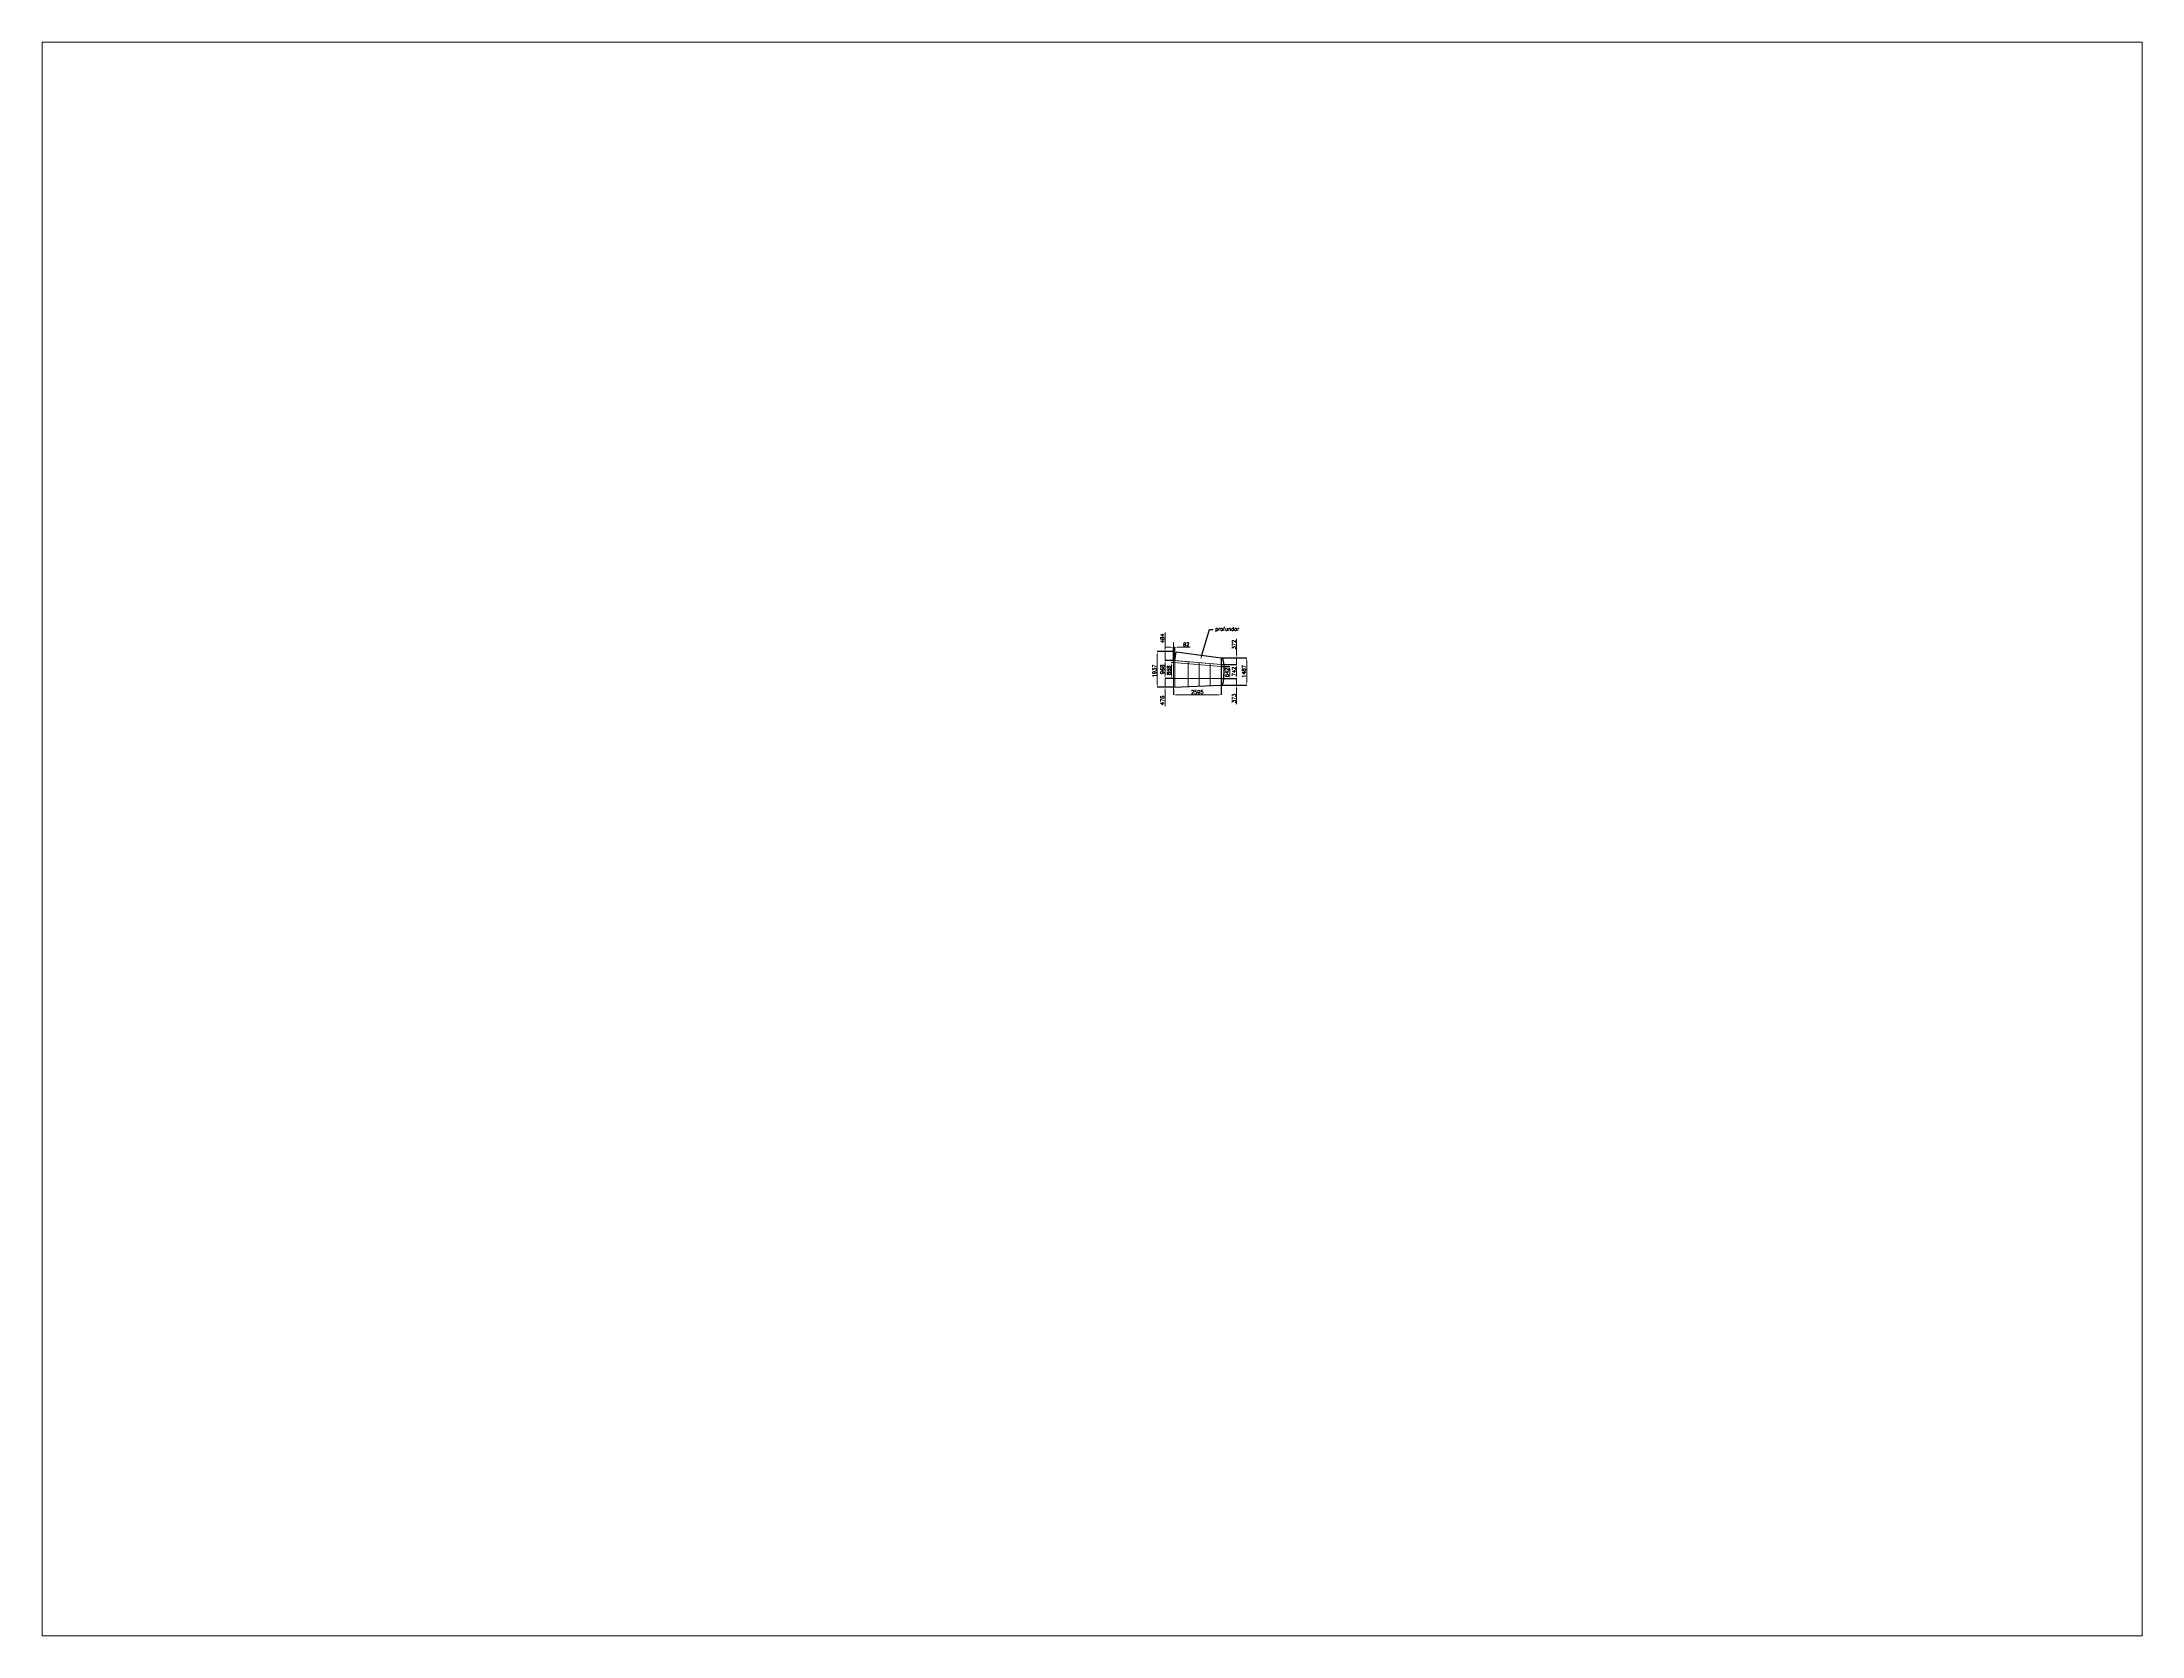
# Paper-space layout 'Layout1' of a CAD drawing. Header units: millimetres. Extents: x 26 to 231, y 20 to 176.
# The model-space entities are those that its viewports show. They can reach past a viewport. Long polylines and large blocks are cut down to what shows.
import ezdxf
from ezdxf import colors
from ezdxf.entities.mleader import LeaderData, LeaderLine
from ezdxf.math import Vec2, Vec3

# ---------------------------------------------------------------- set-up
doc = ezdxf.new("R2010")
doc.units = ezdxf.units.MM
doc.linetypes.add('CENTER', pattern=[10.16, 6.35, -1.27, 1.27, -1.27])
doc.layers.get('0').update_dxf_attribs({"lineweight": 20})
doc.layers.add('cotas', color=7, linetype='Continuous', lineweight=9)
doc.styles.get("Standard").update_dxf_attribs({"font": 'txt.shx', "height": 200})
doc.dimstyles.new('ISO-25', dxfattribs={"dimtxt": 200, "dimasz": 200, "dimexe": 0.5, "dimexo": 0.5, "dimgap": 50, "dimtad": 1, "dimdec": 0, "dimtxsty": 'Standard', "dimcen": 2.5, "dimadec": 0, "dimazin": 0, "dimtfac": 1, "dimtdec": 0, "dimtmove": 0, "dimatfit": 3, "dimfxl": 1, "dimlwd": 5, "dimarcsym": 0})

# ---------------------------------------------------------------- blocks, each defined once
blk = doc.blocks.new('*D28')
at = {"color": 0, "lineweight": -2, "transparency": 16777216}
for p, q in [((763, 1940), (-111, 1940)), ((763, 3), (-111, 3))]:
    blk.add_line(p, q, dxfattribs=at)
at = {"color": 0, "lineweight": 5, "transparency": 16777216}
blk.add_line((-110, 1740), (-110, 203), dxfattribs=at)
at = {"color": 0, "transparency": 16777216}
for points in [[(-144, 1740), (-77, 1740), (-110, 1940)], [(-144, 203), (-77, 203), (-110, 3)]]:
    blk.add_solid(points, dxfattribs=at)
at = {"color": 0, "transparency": 16777216, "insert": (-260, 889), "char_height": 200, "attachment_point": 5, "rotation": 90}
blk.add_mtext('1937', dxfattribs=at)
blk = doc.blocks.new('*D29')
at = {"color": 0, "lineweight": 5, "transparency": 16777216}
for p, q in [((313, 2140), (313, 2973)), ((313, 1456), (313, 1940)), ((313, 1256), (313, 1056))]:
    blk.add_line(p, q, dxfattribs=at)
at = {"color": 0, "lineweight": -2, "transparency": 16777216}
for p, q in [((613, 1940), (313, 1940)), ((613, 1456), (313, 1456))]:
    blk.add_line(p, q, dxfattribs=at)
at = {"color": 0, "transparency": 16777216}
for points in [[(280, 2140), (346, 2140), (313, 1940)], [(280, 1256), (346, 1256), (313, 1456)]]:
    blk.add_solid(points, dxfattribs=at)
at = {"color": 0, "transparency": 16777216, "insert": (163, 2656), "char_height": 200, "attachment_point": 5, "rotation": 90}
blk.add_mtext('484', dxfattribs=at)
blk = doc.blocks.new('*D30')
at = {"layer": 'cotas', "color": 0, "lineweight": -2, "transparency": 16777216}
for p, q in [((3358, 378), (3358, -411)), ((763, -128), (763, -411))]:
    blk.add_line(p, q, dxfattribs=at)
at = {"layer": 'cotas', "color": 0, "lineweight": 5, "transparency": 16777216}
blk.add_line((963, -411), (3158, -411), dxfattribs=at)
at = {"layer": 'cotas', "color": 0, "transparency": 16777216}
for points in [[(963, -377), (963, -444), (763, -411)], [(3158, -377), (3158, -444), (3358, -411)]]:
    blk.add_solid(points, dxfattribs=at)
at = {"layer": 'cotas', "color": 0, "transparency": 16777216, "insert": (2061, -261), "char_height": 200, "attachment_point": 5}
blk.add_mtext('2595', dxfattribs=at)
blk = doc.blocks.new('*D31')
at = {"layer": 'cotas', "color": 0, "lineweight": 5, "transparency": 16777216}
for p, q in [((312, 687), (312, 887)), ((312, 487), (312, 12)), ((312, -188), (312, -1025))]:
    blk.add_line(p, q, dxfattribs=at)
at = {"layer": 'cotas', "color": 0, "lineweight": -2, "transparency": 16777216}
for p, q in [((613, 487), (312, 487)), ((613, 12), (312, 12))]:
    blk.add_line(p, q, dxfattribs=at)
at = {"layer": 'cotas', "color": 0, "transparency": 16777216}
for points in [[(279, 687), (345, 687), (312, 487)], [(279, -188), (345, -188), (312, 12)]]:
    blk.add_solid(points, dxfattribs=at)
at = {"layer": 'cotas', "color": 0, "transparency": 16777216, "insert": (162, -708), "char_height": 200, "attachment_point": 5, "rotation": 90}
blk.add_mtext('476', dxfattribs=at)
blk = doc.blocks.new('*D32')
at = {"layer": 'cotas', "color": 0, "lineweight": -2, "transparency": 16777216}
for p, q in [((3654, 1230), (4195, 1230)), ((3654, 487), (4195, 487))]:
    blk.add_line(p, q, dxfattribs=at)
at = {"layer": 'cotas', "color": 0, "lineweight": 5, "transparency": 16777216}
blk.add_line((4195, 1030), (4195, 687), dxfattribs=at)
at = {"layer": 'cotas', "color": 0, "transparency": 16777216}
for points in [[(4161, 1030), (4228, 1030), (4195, 1230)], [(4161, 687), (4228, 687), (4195, 487)]]:
    blk.add_solid(points, dxfattribs=at)
at = {"layer": 'cotas', "color": 0, "transparency": 16777216, "insert": (4045, 859), "char_height": 200, "attachment_point": 5, "rotation": 90}
blk.add_mtext('742', dxfattribs=at)
blk = doc.blocks.new('*D33')
at = {"layer": 'cotas', "color": 0, "lineweight": -2, "transparency": 16777216}
for p, q in [((3359, 487), (4196, 487)), ((3661, 115), (4196, 115))]:
    blk.add_line(p, q, dxfattribs=at)
at = {"layer": 'cotas', "color": 0, "lineweight": 5, "transparency": 16777216}
for p, q in [((4195, 687), (4195, 887)), ((4195, 487), (4195, 115)), ((4195, -85), (4195, -919))]:
    blk.add_line(p, q, dxfattribs=at)
at = {"layer": 'cotas', "color": 0, "transparency": 16777216}
for points in [[(4162, 687), (4228, 687), (4195, 487)], [(4162, -85), (4228, -85), (4195, 115)]]:
    blk.add_solid(points, dxfattribs=at)
at = {"layer": 'cotas', "color": 0, "transparency": 16777216, "insert": (4045, -602), "char_height": 200, "attachment_point": 5, "rotation": 90}
blk.add_mtext('373', dxfattribs=at)
blk = doc.blocks.new('*D34')
at = {"layer": 'cotas', "color": 0, "lineweight": 5, "transparency": 16777216}
for p, q in [((4195, 1802), (4195, 2635)), ((4195, 1230), (4195, 1602)), ((4195, 1030), (4195, 830))]:
    blk.add_line(p, q, dxfattribs=at)
at = {"layer": 'cotas', "color": 0, "lineweight": -2, "transparency": 16777216}
for p, q in [((3359, 1230), (4196, 1230)), ((3654, 1602), (4196, 1602))]:
    blk.add_line(p, q, dxfattribs=at)
at = {"layer": 'cotas', "color": 0, "transparency": 16777216}
for points in [[(4162, 1802), (4228, 1802), (4195, 1602)], [(4162, 1030), (4228, 1030), (4195, 1230)]]:
    blk.add_solid(points, dxfattribs=at)
at = {"layer": 'cotas', "color": 0, "transparency": 16777216, "insert": (4045, 2318), "char_height": 200, "attachment_point": 5, "rotation": 90}
blk.add_mtext('372', dxfattribs=at)
blk = doc.blocks.new('*D35')
at = {"layer": 'cotas', "color": 0, "lineweight": -2, "transparency": 16777216}
for p, q in [((3359, 1602), (4741, 1602)), ((3359, 114), (4741, 114))]:
    blk.add_line(p, q, dxfattribs=at)
at = {"layer": 'cotas', "color": 0, "lineweight": 5, "transparency": 16777216}
blk.add_line((4740, 314), (4740, 1402), dxfattribs=at)
at = {"layer": 'cotas', "color": 0, "transparency": 16777216}
for points in [[(4707, 1402), (4774, 1402), (4740, 1602)], [(4707, 314), (4774, 314), (4740, 114)]]:
    blk.add_solid(points, dxfattribs=at)
at = {"layer": 'cotas', "color": 0, "transparency": 16777216, "insert": (4590, 858), "char_height": 200, "attachment_point": 5, "rotation": 90}
blk.add_mtext('1487', dxfattribs=at)
blk = doc.blocks.new('*D36')
at = {"layer": 'cotas', "color": 0, "lineweight": 5, "transparency": 16777216}
for p, q in [((563, 2175), (363, 2175)), ((763, 2175), (845, 2175)), ((1045, 2175), (1678, 2175))]:
    blk.add_line(p, q, dxfattribs=at)
at = {"layer": 'cotas', "color": 0, "lineweight": -2, "transparency": 16777216}
for p, q in [((763, 1456), (763, 2176)), ((845, 1456), (845, 2176))]:
    blk.add_line(p, q, dxfattribs=at)
at = {"layer": 'cotas', "color": 0, "transparency": 16777216}
for points in [[(563, 2209), (563, 2142), (763, 2175)], [(1045, 2209), (1045, 2142), (845, 2175)]]:
    blk.add_solid(points, dxfattribs=at)
at = {"layer": 'cotas', "color": 0, "transparency": 16777216, "insert": (1461, 2325), "char_height": 200, "attachment_point": 5}
blk.add_mtext('82', dxfattribs=at)
blk = doc.blocks.new('*D37')
at = {"layer": 'cotas', "color": 0, "lineweight": -2, "transparency": 16777216}
for p, q in [((763, 1456), (312, 1456)), ((763, 487), (312, 487))]:
    blk.add_line(p, q, dxfattribs=at)
at = {"layer": 'cotas', "color": 0, "lineweight": 5, "transparency": 16777216}
blk.add_line((313, 1256), (313, 687), dxfattribs=at)
at = {"layer": 'cotas', "color": 0, "transparency": 16777216}
for points in [[(279, 1256), (346, 1256), (313, 1456)], [(279, 687), (346, 687), (313, 487)]]:
    blk.add_solid(points, dxfattribs=at)
at = {"layer": 'cotas', "color": 0, "transparency": 16777216, "insert": (163, 972), "char_height": 200, "attachment_point": 5, "rotation": 90}
blk.add_mtext('968', dxfattribs=at)
blk = doc.blocks.new('*D38')
at = {"layer": 'cotas', "color": 0, "lineweight": -2, "transparency": 16777216}
for p, q in [((763, 1355), (670, 1355)), ((763, 487), (670, 487))]:
    blk.add_line(p, q, dxfattribs=at)
at = {"layer": 'cotas', "color": 0, "lineweight": 5, "transparency": 16777216}
blk.add_line((671, 1155), (671, 687), dxfattribs=at)
at = {"layer": 'cotas', "color": 0, "transparency": 16777216}
for points in [[(637, 1155), (704, 1155), (671, 1355)], [(637, 687), (704, 687), (671, 487)]]:
    blk.add_solid(points, dxfattribs=at)
at = {"layer": 'cotas', "color": 0, "transparency": 16777216, "insert": (521, 921), "char_height": 200, "attachment_point": 5, "rotation": 90}
blk.add_mtext('868', dxfattribs=at)
blk = doc.blocks.new('*D39')
at = {"layer": 'cotas', "color": 0, "lineweight": -2, "transparency": 16777216}
for p, q in [((3359, 1129), (3820, 1129)), ((3359, 487), (3820, 487))]:
    blk.add_line(p, q, dxfattribs=at)
at = {"layer": 'cotas', "color": 0, "lineweight": 5, "transparency": 16777216}
blk.add_line((3820, 929), (3820, 687), dxfattribs=at)
at = {"layer": 'cotas', "color": 0, "transparency": 16777216}
for points in [[(3786, 929), (3853, 929), (3820, 1129)], [(3786, 687), (3853, 687), (3820, 487)]]:
    blk.add_solid(points, dxfattribs=at)
at = {"layer": 'cotas', "color": 0, "transparency": 16777216, "insert": (3670, 808), "char_height": 200, "attachment_point": 5, "rotation": 90}
blk.add_mtext('642', dxfattribs=at)

msp = doc.modelspace()

# ---------------------------------------------------------------- linework, layer by layer
msp.add_line((844.8, 1448.6), (3358.2, 1229.8))
at = {"color": 7, "linetype": 'Continuous', "lineweight": 25}
for p, q in [((906.8, 1921.1), (3358.2, 1601.6)), ((3358.2, 1601.6), (3358.2, 114.2)), ((3508, 696.6), (3508.2, 733.6))]:
    msp.add_line(p, q, dxfattribs=at)
at = {"color": 7, "linetype": 'Continuous', "lineweight": 25, "flags": 128}
msp.add_lwpolyline([(763.2, 3.2), (2060.7, 58.7), (3358.2, 114.2)], dxfattribs=at)
at = {"color": 7, "linetype": 'Continuous', "lineweight": 25}
for points, knots in [([(3358.2, 1601.6), (3360.6, 1601.5), (3365.6, 1601.3), (3372.9, 1599.6), (3380, 1596.8), (3386.9, 1593), (3393.6, 1588), (3400, 1582), (3406.3, 1574.9), (3412.4, 1566.7), (3418.3, 1557.5), (3424.1, 1546.9), (3429.8, 1535.1), (3435.4, 1521.8), (3440.8, 1507.3), (3446, 1491.7), (3451, 1474.9), (3455.7, 1457.1), (3460.2, 1438.2), (3464.4, 1418.1), (3468.6, 1396.8), (3472.5, 1374.1), (3476.3, 1350), (3479.8, 1324.7), (3483.1, 1298.3), (3486.3, 1270.6), (3489.2, 1241.7), (3491.9, 1211.6), (3494.4, 1180.3), (3496.7, 1147.8), (3498.8, 1114), (3500.7, 1079.1), (3502.3, 1042.9), (3503.8, 1005.6), (3505, 968.1), (3506, 930.6), (3506.8, 893.2), (3507.4, 854.8), (3507.8, 815.3), (3508.1, 774.8), (3508.1, 747.5), (3508.2, 733.6)], [0, 0, 0, 0, 0.008130026, 0.016231881, 0.024483939, 0.0330552, 0.042096783, 0.051737718, 0.062084633, 0.073223905, 0.08522481, 0.098142774, 0.112795264, 0.128556935, 0.145461276, 0.163535429, 0.182801588, 0.202901739, 0.224183857, 0.246660131, 0.270340908, 0.295755753, 0.322442049, 0.350406772, 0.379655981, 0.410194973, 0.442028399, 0.475160366, 0.509594515, 0.545334091, 0.582381994, 0.620740829, 0.660412942, 0.701400453, 0.743705285, 0.78364345, 0.824691234, 0.866849772, 0.910120111, 0.954503221, 1, 1, 1, 1]), ([(3358.2, 114.2), (3360.3, 114.2), (3364.4, 114.3), (3370.1, 115.1), (3375.4, 116.3), (3380.4, 117.8), (3384.7, 119.5), (3388.2, 121.1), (3391.1, 122.6), (3393.9, 124.2), (3396.5, 125.8), (3401, 128.9), (3407.1, 133.9), (3414.5, 141.2), (3421.4, 149.5), (3427.9, 158.7), (3434.2, 168.8), (3440.1, 179.9), (3445.7, 191.8), (3451, 204.5), (3456.6, 219.7), (3462.3, 237.5), (3468, 257.9), (3473.1, 279.3), (3477.8, 301.6), (3481.8, 323), (3485.1, 343.2), (3487.9, 362.1), (3490.4, 381.4), (3492.7, 400.7), (3494.8, 419.7), (3496.5, 437.9), (3498.1, 455.1), (3499.4, 471.1), (3500.4, 485), (3501.2, 496.7), (3501.8, 506.5), (3502.4, 515.3), (3502.8, 523.3), (3503.3, 530.8), (3503.7, 538.5), (3504.1, 546.8), (3504.5, 556), (3504.9, 566), (3505.4, 576.9), (3505.8, 587.7), (3506.1, 598.4), (3506.4, 608.6), (3506.7, 618.6), (3507, 628), (3507.1, 636.1), (3507.3, 642.9), (3507.4, 648.6), (3507.5, 653.8), (3507.6, 658.8), (3507.6, 663.7), (3507.7, 668.8), (3507.8, 674.5), (3507.9, 680.8), (3507.9, 687.8), (3508, 694.8), (3508, 700.6), (3508.1, 705.1), (3508.1, 708.3), (3508.1, 711.3), (3508.1, 714.2), (3508.1, 716.8), (3508.1, 718.4), (3508.1, 719)], [0, 0, 0, 0, 0.009787131, 0.018502633, 0.026234746, 0.034808388, 0.041879528, 0.047440243, 0.05222425, 0.057018192, 0.061828905, 0.066662399, 0.081891948, 0.097515282, 0.11382732, 0.130998658, 0.149084188, 0.168117675, 0.188116185, 0.209083719, 0.231014099, 0.261892713, 0.294176681, 0.327741193, 0.36245548, 0.398183942, 0.426877612, 0.456043184, 0.485611323, 0.515491677, 0.544940233, 0.572864782, 0.599143416, 0.623612057, 0.646124408, 0.662355255, 0.677241866, 0.690733777, 0.702786025, 0.713693928, 0.725150941, 0.737831811, 0.751765705, 0.766984515, 0.783522862, 0.801418071, 0.816422674, 0.83228078, 0.847737864, 0.862053942, 0.875187816, 0.884655315, 0.893357664, 0.901271761, 0.908394252, 0.915965482, 0.923445222, 0.932004022, 0.941659605, 0.952439712, 0.963654258, 0.97370543, 0.979058247, 0.983989808, 0.988500496, 0.99258964, 0.997301158, 1, 1, 1, 1])]:
    msp.add_open_spline(points, degree=3, knots=knots, dxfattribs=at)
at = {"layer": 'cotas', "linetype": 'CENTER', "ltscale": 50}
msp.add_line((763.2, 2445.8), (763.2, -340), dxfattribs=at)
at = {"layer": 'cotas'}
for p, q in [((3358.2, 1229.8), (763.2, 1455.7)), ((3358.2, 1129.4), (763.2, 1355.3)), ((906.8, 1921.1), (844.8, 1448.6)), ((844.8, 1448.6), (844.8, 6.7)), ((1558.2, 1386.4), (1558.2, 37.2)), ((2158.2, 1334.2), (2158.2, 62.9)), ((2758.2, 1282), (2758.2, 88.5)), ((763.2, 487.3), (3358.2, 487.3))]:
    msp.add_line(p, q, dxfattribs=at)

# ---------------------------------------------------------------- dimensions: what is measured, and where the dimension line sits
for base, p1, p2, picture, middle in [((313.2, 1939.8), (613.2, 1455.7), (613.2, 1939.8), '*D29', (313.2, 2656.5)), ((-110.3, 3.2), (763.2, 1939.8), (763.2, 3.2), '*D28', (-110.3, 889.1))]:
    dim = msp.add_linear_dim(base=base, p1=p1, p2=p2, angle=90, dimstyle='ISO-25')
    dim.commit()
    dim.dimension.update_dxf_attribs({"geometry": picture, "text_midpoint": middle, "dimtype": 160})
for base, p1, p2, picture, middle in [((844.8, 2175.3), (763.2, 1455.7), (844.8, 1455.7), '*D36', (1461.4, 2325.3)), ((3358.2, -410.5), (763.2, -127.8), (3358.2, 378.2), '*D30', (2060.7, -260.5))]:
    dim = msp.add_linear_dim(base=base, p1=p1, p2=p2, dimstyle='ISO-25', dxfattribs=at)
    dim.commit()
    dim.dimension.update_dxf_attribs({"geometry": picture, "text_midpoint": middle})
for base, p1, p2, picture, middle in [((4195.1, 1601.6), (3358.2, 1229.8), (3653.2, 1601.6), '*D34', (4195.1, 2318.3)), ((312.2, 487.3), (613.2, 11.5), (613.2, 487.3), '*D31', (312.2, -707.8)), ((4195.1, 487.3), (3660.5, 114.5), (3358.2, 487.3), '*D33', (4195.1, -602.1))]:
    dim = msp.add_linear_dim(base=base, p1=p1, p2=p2, angle=90, dimstyle='ISO-25', dxfattribs=at)
    dim.commit()
    dim.dimension.update_dxf_attribs({"geometry": picture, "text_midpoint": middle, "dimtype": 160})
for base, p1, p2, picture, middle in [((312.7, 487.3), (763.2, 1455.7), (763.2, 487.3), '*D37', (162.7, 971.5)), ((670.7, 487.3), (763.2, 1355.3), (763.2, 487.3), '*D38', (520.7, 921.3)), ((4740.2, 1601.6), (3358.2, 114.2), (3358.2, 1601.6), '*D35', (4590.2, 857.9)), ((4194.6336, 487.3443), (3653.232, 1229.7519), (3653.232, 487.3443), '*D32', (4044.6336, 858.5481)), ((3819.6, 487.3), (3358.2, 1129.4), (3358.2, 487.3), '*D39', (3669.6, 808.4))]:
    dim = msp.add_linear_dim(base=base, p1=p1, p2=p2, angle=90, dimstyle='ISO-25', dxfattribs=at)
    dim.commit()
    dim.dimension.update_dxf_attribs({"geometry": picture, "text_midpoint": middle})

# ---------------------------------------------------------------- leaders
ml = msp.add_multileader_mtext('Standard', dxfattribs=at)
ml.set_content('profundor', color=256)
ml.set_leader_properties()
ml.build(insert=Vec2(0, 0))
ml.multileader.update_dxf_attribs({"text_right_attachment_type": 6, "dogleg_length": 200, "arrow_head_size": 200})
ctx = ml.context
ctx.base_point, ctx.char_height, ctx.arrow_head_size, ctx.landing_gap_size, ctx.plane_origin = Vec3(2928.5, 3133.6), 200, 200, 100, Vec3(2236.8, 1505.9)
ctx.right_attachment = 6
notes = []
notes.append((ctx, [(0, (1, 1, 0), (2728.5, 3133.6), (1, 0), 200, [(0, [(2236.8, 1505.9)], 0, [])])]))
ctx.mtext.insert, ctx.mtext.flow_direction = Vec3(3028.5, 3266.9), 5
for ctx, leaders in notes:
    for number, flags, end, landing, length, lines in leaders:
        leader = LeaderData()
        leader.index, (leader.has_last_leader_line, leader.has_dogleg_vector, leader.attachment_direction) = number, flags
        leader.last_leader_point, leader.dogleg_vector, leader.dogleg_length = Vec3(end), Vec3(landing), length
        for number, points, colour, breaks in lines:
            line = LeaderLine()
            line.index, line.vertices, line.color, line.breaks = number, Vec3.list(points), colors.encode_raw_color(colour), breaks
            leader.lines.append(line)
        ctx.leaders.append(leader)

psp = doc.layouts.get("Layout1")

# ---------------------------------------------------------------- viewports
at = {"layer": '0'}
psp.add_viewport(center=(128.5, 97.5), size=(205.6, 156), view_center_point=(-3648.79, -8220.81), view_height=86403.1187, dxfattribs=at)

doc.saveas('drawing.dxf')
